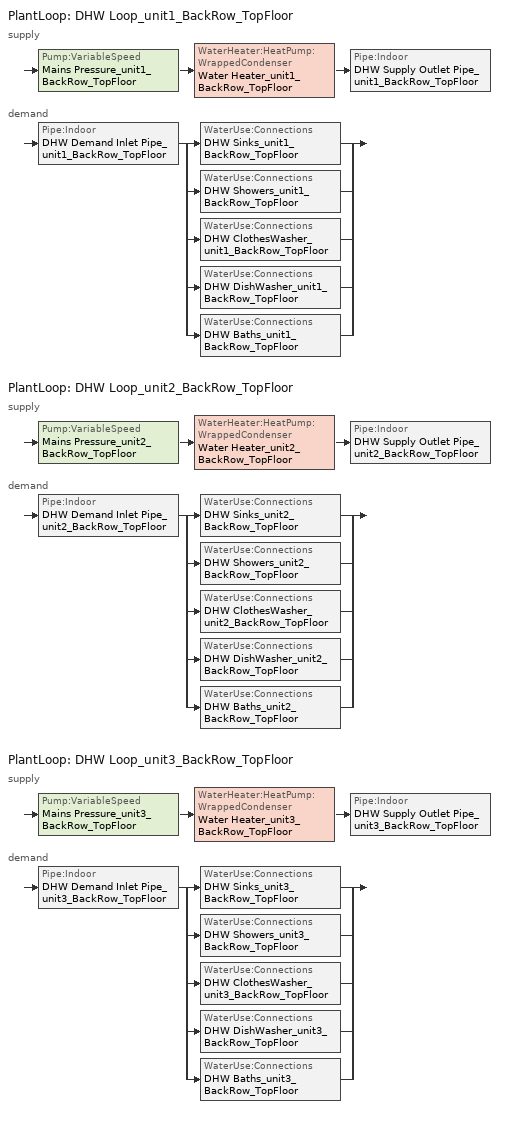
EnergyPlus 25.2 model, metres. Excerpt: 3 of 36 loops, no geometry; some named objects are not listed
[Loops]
PlantLoop 'DHW Loop_unit1_BackRow_TopFloor'
 supply: Pump:VariableSpeed 'Mains Pressure_unit1_BackRow_TopFloor' > WaterHeater:HeatPump:WrappedCondenser 'Water Heater_unit1_BackRow_TopFloor' > Pipe:Indoor 'DHW Supply Outlet Pipe_unit1_BackRow_TopFloor'
 demand: Pipe:Indoor 'DHW Demand Inlet Pipe_unit1_BackRow_TopFloor' > split
  | WaterUse:Connections 'DHW Sinks_unit1_BackRow_TopFloor'
  | WaterUse:Connections 'DHW Showers_unit1_BackRow_TopFloor'
  | WaterUse:Connections 'DHW ClothesWasher_unit1_BackRow_TopFloor'
  | WaterUse:Connections 'DHW DishWasher_unit1_BackRow_TopFloor'
  | WaterUse:Connections 'DHW Baths_unit1_BackRow_TopFloor'
PlantLoop 'DHW Loop_unit2_BackRow_TopFloor'
 supply: Pump:VariableSpeed 'Mains Pressure_unit2_BackRow_TopFloor' > WaterHeater:HeatPump:WrappedCondenser 'Water Heater_unit2_BackRow_TopFloor' > Pipe:Indoor 'DHW Supply Outlet Pipe_unit2_BackRow_TopFloor'
 demand: Pipe:Indoor 'DHW Demand Inlet Pipe_unit2_BackRow_TopFloor' > split
  | WaterUse:Connections 'DHW Sinks_unit2_BackRow_TopFloor'
  | WaterUse:Connections 'DHW Showers_unit2_BackRow_TopFloor'
  | WaterUse:Connections 'DHW ClothesWasher_unit2_BackRow_TopFloor'
  | WaterUse:Connections 'DHW DishWasher_unit2_BackRow_TopFloor'
  | WaterUse:Connections 'DHW Baths_unit2_BackRow_TopFloor'
PlantLoop 'DHW Loop_unit3_BackRow_TopFloor'
 supply: Pump:VariableSpeed 'Mains Pressure_unit3_BackRow_TopFloor' > WaterHeater:HeatPump:WrappedCondenser 'Water Heater_unit3_BackRow_TopFloor' > Pipe:Indoor 'DHW Supply Outlet Pipe_unit3_BackRow_TopFloor'
 demand: Pipe:Indoor 'DHW Demand Inlet Pipe_unit3_BackRow_TopFloor' > split
  | WaterUse:Connections 'DHW Sinks_unit3_BackRow_TopFloor'
  | WaterUse:Connections 'DHW Showers_unit3_BackRow_TopFloor'
  | WaterUse:Connections 'DHW ClothesWasher_unit3_BackRow_TopFloor'
  | WaterUse:Connections 'DHW DishWasher_unit3_BackRow_TopFloor'
  | WaterUse:Connections 'DHW Baths_unit3_BackRow_TopFloor'
[Material] Thermal Absorptance=0.9
Name | Roughness | Thickness {m} | Conductivity {W/m-K} | Density {kg/m3} | Specific Heat {J/kg-K} | Solar Absorptance | Visible Absorptance
CopperPipe | MediumRough | 0.01905 | 401 | 2243 | 837 | 0.65 | 0.65
Pipe Insulation | VeryRough | 0.0406504 | 0.0331717 | 91 | 836 | 0.5 | 0.5
[Construction]
Insulated Pipe: Pipe Insulation, CopperPipe
[Fan:OnOff] Availability Schedule=always_avail; Fan Total Efficiency=0.7; Pressure Rise {Pa}=100; Maximum Flow Rate {m3/s}=autosize; Motor Efficiency=0.9; Motor In Airstream Fraction=1
Heat Pump Water Heater Fan_unit1_BackRow_TopFloor; Heat Pump Water Heater Fan_unit2_BackRow_TopFloor; Heat Pump Water Heater Fan_unit3_BackRow_TopFloor
[Pump:VariableSpeed] Design Maximum Flow Rate {m3/s}=autosize; Design Pump Head {Pa}=1; Design Power Consumption {W}=0; Motor Efficiency=1; Fraction of Motor Inefficiencies to Fluid Stream=0; Coefficient 1 of the Part Load Performance Curve=0; Coefficient 2 of the Part Load Performance Curve=1; Coefficient 3 of the Part Load Performance Curve=0; Coefficient 4 of the Part Load Performance Curve=0; Design Minimum Flow Rate {m3/s}=0; Pump Control Type=Intermittent
Mains Pressure_unit1_BackRow_TopFloor; Mains Pressure_unit2_BackRow_TopFloor; Mains Pressure_unit3_BackRow_TopFloor
[WaterHeater:Sizing] Design Mode=ResidentialHUD-FHAMinimum; Number of Bedrooms=2; Number of Bathrooms=2
Water Heater_Tank_unit1_BackRow_TopFloor; Water Heater_Tank_unit2_BackRow_TopFloor; Water Heater_Tank_unit3_BackRow_TopFloor
[WaterHeater:Stratified] Tank Volume {m3}=0.189271; Tank Height {m}=1.594; Tank Shape=VerticalCylinder; Maximum Temperature Limit {C}=51; Heater Priority Control=MasterSlave; Heater 1 Setpoint Temperature Schedule=dhw_setpt_hpwh; Heater 1 Deadband Temperature Difference {deltaC}=2; Heater 1 Capacity {W}=4500; Heater 1 Height {m}=1.129; Heater 2 Setpoint Temperature Schedule=dhw_setpt_hpwh; Heater 2 Deadband Temperature Difference {deltaC}=2; Heater 2 Capacity {W}=0; Heater 2 Height {m}=0.266; Heater Fuel Type=electricity; Heater Thermal Efficiency=1; Off Cycle Parasitic Fuel Consumption Rate {W}=8.3; Off Cycle Parasitic Fuel Type=Electricity; Off Cycle Parasitic Heat Fraction to Tank=0; Off Cycle Parasitic Height {m}=1; On Cycle Parasitic Fuel Consumption Rate {W}=8.3; On Cycle Parasitic Fuel Type=Electricity; On Cycle Parasitic Heat Fraction to Tank=0; On Cycle Parasitic Height {m}=1; Ambient Temperature Indicator=Zone; Uniform Skin Loss Coefficient per Unit Area to Ambient Temperature {W/m2-K}=0.232136; Skin Loss Fraction to Zone=1; Off Cycle Flue Loss Fraction to Zone=1; Use Side Effectiveness=1; Use Side Inlet Height {m}=0; Use Side Outlet Height {m}=autocalculate; Source Side Effectiveness=1; Source Side Inlet Height {m}=0.7; Source Side Outlet Height {m}=0; Inlet Mode=Fixed; Use Side Design Flow Rate {m3/s}=autosize; Source Side Design Flow Rate {m3/s}=autosize; Indirect Water Heating Recovery Time {hr}=1.5; Number of Nodes=1
Name | Ambient Temperature Zone
Water Heater_Tank_unit1_BackRow_TopFloor | living_unit1_BackRow_TopFloor
Water Heater_Tank_unit2_BackRow_TopFloor | living_unit2_BackRow_TopFloor
Water Heater_Tank_unit3_BackRow_TopFloor | living_unit3_BackRow_TopFloor
[WaterHeater:HeatPump:WrappedCondenser] Availability Schedule=always_avail; Compressor Setpoint Temperature Schedule=Compressor Setpoint; Dead Band Temperature Difference {deltaC}=5; Condenser Bottom Location {m}=0.0664167; Condenser Top Location {m}=0.863417; Evaporator Air Flow Rate {m3/s}=autocalculate; Inlet Air Configuration=ZoneAirOnly; Minimum Inlet Air Temperature for Compressor Operation {C}=10; Maximum Inlet Air Temperature for Compressor Operation {C}=48.89; Compressor Location=Zone; Fan Placement=DrawThrough; On Cycle Parasitic Electric Load {W}=0; Off Cycle Parasitic Electric Load {W}=0; Tank Element Control Logic=MutuallyExclusive; Control Sensor 1 Height In Stratified Tank {m}=1.262; Control Sensor 1 Weight=0.75; Control Sensor 2 Height In Stratified Tank {m}=0.464
Name | Inlet Air Zone | Tank | DX Coil | Fan
Water Heater_unit1_BackRow_TopFloor | living_unit1_BackRow_TopFloor | Water Heater_Tank_unit1_BackRow_TopFloor | Heat Pump Water Heater Evaporator_unit1_BackRow_TopFloor | Heat Pump Water Heater Fan_unit1_BackRow_TopFloor
Water Heater_unit2_BackRow_TopFloor | living_unit2_BackRow_TopFloor | Water Heater_Tank_unit2_BackRow_TopFloor | Heat Pump Water Heater Evaporator_unit2_BackRow_TopFloor | Heat Pump Water Heater Fan_unit2_BackRow_TopFloor
Water Heater_unit3_BackRow_TopFloor | living_unit3_BackRow_TopFloor | Water Heater_Tank_unit3_BackRow_TopFloor | Heat Pump Water Heater Evaporator_unit3_BackRow_TopFloor | Heat Pump Water Heater Fan_unit3_BackRow_TopFloor
[Coil:WaterHeating:AirToWaterHeatPump:Wrapped] Rated Heating Capacity {W}=1500; Rated COP {W/W}=4.05; Rated Sensible Heat Ratio=0.981; Rated Evaporator Inlet Air Dry-Bulb Temperature {C}=19.7; Rated Evaporator Inlet Air Wet-Bulb Temperature {C}=13.5; Rated Condenser Water Temperature {C}=48.89; Rated Evaporator Air Flow Rate {m3/s}=0.189; Evaporator Fan Power Included in Rated COP=yes; Maximum Ambient Temperature for Crankcase Heater Operation {C}=10; Evaporator Air Temperature Type for Curve Objects=WetBulbTemperature; Heating Capacity Function of Temperature Curve=HPWH-Htg-Cap-fT; Heating COP Function of Temperature Curve=HPWH-Htg-COP-fT; Part Load Fraction Correlation Curve=HPWH-COP-fPLR
Heat Pump Water Heater Evaporator_unit1_BackRow_TopFloor; Heat Pump Water Heater Evaporator_unit2_BackRow_TopFloor; Heat Pump Water Heater Evaporator_unit3_BackRow_TopFloor
[PlantEquipmentList]
DHW Plant Equipment_unit1_BackRow_TopFloor: Water Heater_unit1_BackRow_TopFloor
DHW Plant Equipment_unit2_BackRow_TopFloor: Water Heater_unit2_BackRow_TopFloor
DHW Plant Equipment_unit3_BackRow_TopFloor: Water Heater_unit3_BackRow_TopFloor
[Sizing:Plant] Loop Type=Heating; Design Loop Exit Temperature {C}=48.8889; Loop Design Temperature Difference {deltaC}=5.55556
DHW Loop_unit1_BackRow_TopFloor; DHW Loop_unit2_BackRow_TopFloor; DHW Loop_unit3_BackRow_TopFloor
[PlantLoop] Fluid Type=Water; Maximum Loop Temperature {C}=100; Minimum Loop Temperature {C}=0; Maximum Loop Flow Rate {m3/s}=autosize; Minimum Loop Flow Rate {m3/s}=0; Plant Loop Volume {m3}=autocalculate; Load Distribution Scheme=Optimal
Name | Plant Equipment Operation Scheme
DHW Loop_unit1_BackRow_TopFloor | DHW Loop Operation_unit1_BackRow_TopFloor
DHW Loop_unit2_BackRow_TopFloor | DHW Loop Operation_unit2_BackRow_TopFloor
DHW Loop_unit3_BackRow_TopFloor | DHW Loop Operation_unit3_BackRow_TopFloor
[Pipe:Indoor] Construction=Insulated Pipe; Environment Type=ZONE; Pipe Inside Diameter {m}=0.02; Pipe Length {m}=2
Name | Ambient Temperature Zone
DHW Demand Inlet Pipe_unit1_BackRow_TopFloor; DHW Supply Outlet Pipe_unit1_BackRow_TopFloor | living_unit1_BackRow_TopFloor
DHW Demand Inlet Pipe_unit2_BackRow_TopFloor; DHW Supply Outlet Pipe_unit2_BackRow_TopFloor | living_unit2_BackRow_TopFloor
DHW Demand Inlet Pipe_unit3_BackRow_TopFloor; DHW Supply Outlet Pipe_unit3_BackRow_TopFloor | living_unit3_BackRow_TopFloor
[PlantEquipmentOperation:HeatingLoad] Load Range 1 Lower Limit {W}=0; Load Range 1 Upper Limit {W}=1000000000000000
Name | Range 1 Equipment List
DHW Control Scheme_unit1_BackRow_TopFloor | DHW Plant Equipment_unit1_BackRow_TopFloor
DHW Control Scheme_unit2_BackRow_TopFloor | DHW Plant Equipment_unit2_BackRow_TopFloor
DHW Control Scheme_unit3_BackRow_TopFloor | DHW Plant Equipment_unit3_BackRow_TopFloor
[PlantEquipmentOperationSchemes] Control Scheme 1 Schedule=always_avail
Name | Control Scheme 1
DHW Loop Operation_unit1_BackRow_TopFloor | DHW Control Scheme_unit1_BackRow_TopFloor
DHW Loop Operation_unit2_BackRow_TopFloor | DHW Control Scheme_unit2_BackRow_TopFloor
DHW Loop Operation_unit3_BackRow_TopFloor | DHW Control Scheme_unit3_BackRow_TopFloor
[SetpointManager:Scheduled] Control Variable=Temperature; Schedule=DHWSupplySetpoint
Name | Setpoint Node or NodeList
DHW Loop Setpoint Manager_unit1_BackRow_TopFloor | DHW Supply Outlet Node_unit1_BackRow_TopFloor
DHW Loop Setpoint Manager_unit2_BackRow_TopFloor | DHW Supply Outlet Node_unit2_BackRow_TopFloor
DHW Loop Setpoint Manager_unit3_BackRow_TopFloor | DHW Supply Outlet Node_unit3_BackRow_TopFloor
[WaterUse:Equipment]
Name | Peak Flow Rate {m3/s} | Flow Rate Fraction Schedule | Target Temperature Schedule
Clothes Washer_unit1_BackRow_TopFloor; Clothes Washer_unit2_BackRow_TopFloor; Clothes Washer_unit3_BackRow_TopFloor | 1.08128e-06 | ClothesWasher_flow_sch | CWWaterTempSchedule
Dishwasher_unit1_BackRow_TopFloor; Dishwasher_unit2_BackRow_TopFloor; Dishwasher_unit3_BackRow_TopFloor | 4.24457e-07 | Dishwasher_flow_sch | DWWaterTempSchedule
Sinks_unit1_BackRow_TopFloor; Sinks_unit2_BackRow_TopFloor; Sinks_unit3_BackRow_TopFloor | 7.1934e-05 | BA_sink_sch | SSBWaterTempSchedule
Showers_unit1_BackRow_TopFloor; Showers_unit2_BackRow_TopFloor; Showers_unit3_BackRow_TopFloor | 0.000141975 | BA_shower_sch | SSBWaterTempSchedule
Baths_unit1_BackRow_TopFloor; Baths_unit2_BackRow_TopFloor; Baths_unit3_BackRow_TopFloor | 0.00027764 | BA_bath_sch | SSBWaterTempSchedule
[WaterUse:Connections] Drain Water Heat Exchanger Type=None
Name | Water Use Equipment 1
DHW Sinks_unit1_BackRow_TopFloor | Sinks_unit1_BackRow_TopFloor
DHW Showers_unit1_BackRow_TopFloor | Showers_unit1_BackRow_TopFloor
DHW ClothesWasher_unit1_BackRow_TopFloor | Clothes Washer_unit1_BackRow_TopFloor
DHW DishWasher_unit1_BackRow_TopFloor | Dishwasher_unit1_BackRow_TopFloor
DHW Baths_unit1_BackRow_TopFloor | Baths_unit1_BackRow_TopFloor
DHW Sinks_unit2_BackRow_TopFloor | Sinks_unit2_BackRow_TopFloor
DHW Showers_unit2_BackRow_TopFloor | Showers_unit2_BackRow_TopFloor
DHW ClothesWasher_unit2_BackRow_TopFloor | Clothes Washer_unit2_BackRow_TopFloor
DHW DishWasher_unit2_BackRow_TopFloor | Dishwasher_unit2_BackRow_TopFloor
DHW Baths_unit2_BackRow_TopFloor | Baths_unit2_BackRow_TopFloor
DHW Sinks_unit3_BackRow_TopFloor | Sinks_unit3_BackRow_TopFloor
DHW Showers_unit3_BackRow_TopFloor | Showers_unit3_BackRow_TopFloor
DHW ClothesWasher_unit3_BackRow_TopFloor | Clothes Washer_unit3_BackRow_TopFloor
DHW DishWasher_unit3_BackRow_TopFloor | Dishwasher_unit3_BackRow_TopFloor
DHW Baths_unit3_BackRow_TopFloor | Baths_unit3_BackRow_TopFloor
[Schedule:Compact]
BA_shower_sch: Through: 12/31, For: AllDays, Until: 1:00, 0.00083182, Until: 2:00, 0.0003781, Until: 3:00, 0.00022686, Until: 4:00, 0.0003781, Until: 5:00, 0.00105868, Until: 6:00, 0.00393224, Until: 7:00, 0.00892316, Until: 8:00, 0.00884754, Until: 9:00, 0.0071839, Until: 10:00, 0.00559588, Until: 11:00, 0.0045372, Until: 12:00, 0.00355414, Until: 13:00, 0.00257108, Until: 14:00, 0.00219298, Until: 15:00, 0.00196612, Until: 16:00, 0.0018905, Until: 17:00, 0.0022686, Until: 18:00, 0.00294918, Until: 19:00, 0.00317604, Until: 20:00, 0.00317604, Until: 21:00, 0.00317604, Until: 22:00, 0.00310042, Until: 23:00, 0.00219298, Until: 24:00, 0.00158802
BA_bath_sch: Through: 12/31, For: AllDays, Until: 1:00, 7.77273e-05, Until: 2:00, 3.88636e-05, Until: 3:00, 3.88636e-05, Until: 4:00, 3.88636e-05, Until: 5:00, 7.77273e-05, Until: 6:00, 0.000184602, Until: 7:00, 0.000446932, Until: 8:00, 0.000563523, Until: 9:00, 0.00064125, Until: 10:00, 0.000563523, Until: 11:00, 0.000446932, Until: 12:00, 0.000340057, Until: 13:00, 0.000301193, Until: 14:00, 0.000223466, Until: 15:00, 0.000223466, Until: 16:00, 0.000223466, Until: 17:00, 0.00037892, Until: 18:00, 0.000446932, Until: 19:00, 0.000748125, Until: 20:00, 0.000971591, Until: 21:00, 0.000971591, Until: 22:00, 0.000748125, Until: 23:00, 0.00064125, Until: 24:00, 0.00037892
BA_sink_sch: Through: 12/31, For: AllDays, Until: 1:00, 0.001848, Until: 2:00, 0.000924, Until: 3:00, 0.00066, Until: 4:00, 0.00066, Until: 5:00, 0.000924, Until: 6:00, 0.002376, Until: 7:00, 0.005544, Until: 8:00, 0.008184, Until: 9:00, 0.008712, Until: 10:00, 0.008184, Until: 11:00, 0.007128, Until: 12:00, 0.0066, Until: 13:00, 0.006468, Until: 14:00, 0.00594, Until: 15:00, 0.005676, Until: 16:00, 0.005412, Until: 17:00, 0.006336, Until: 18:00, 0.00858, Until: 19:00, 0.0099, Until: 20:00, 0.009108, Until: 21:00, 0.007524, Until: 22:00, 0.006336, Until: 23:00, 0.00528, Until: 24:00, 0.003564
dhw_setpt_hpwh: Through: 12/31, For: AllDays, Until 24:00, 44
always_avail: Through: 12/31, For: AllDays, Until: 24:00, 1
[Schedule:Day:Hourly]
DishwasherWeekday_flow_sch: 0.0662602, 0.0294394, 0.022058, 0.0147197, 0.0147197, 0.0441591, 0.0883613, 0.132564, 0.250451, 0.27989, 0.243069, 0.206248, 0.176766, 0.198867, 0.162046, 0.154665, 0.162046, 0.213587, 0.375676, 0.4788, 0.390396, 0.287271, 0.191485, 0.132564
DishwasherWeekend_flow_sch: 0.0709931, 0.0315422, 0.0236335, 0.0157711, 0.0157711, 0.0473133, 0.0946728, 0.142032, 0.26834, 0.299882, 0.260431, 0.22098, 0.189392, 0.213072, 0.173621, 0.165712, 0.173621, 0.228843, 0.40251, 0.513, 0.418281, 0.307791, 0.205163, 0.142032
DishwasherVacation_flow_sch; ClothesWasherVacation_flow_sch: 0, 0, 0, 0, 0, 0, 0, 0, 0, 0, 0, 0, 0, 0, 0, 0, 0, 0, 0, 0, 0, 0, 0, 0
ClothesWasherWeekday_flow_sch: 0.0455509, 0.036431, 0.0181911, 0.0181911, 0.036431, 0.0546708, 0.109342, 0.236972, 0.355482, 0.419322, 0.410202, 0.364602, 0.328122, 0.291691, 0.255212, 0.236972, 0.246092, 0.236972, 0.236972, 0.236972, 0.236972, 0.227852, 0.154941, 0.0820306
ClothesWasherWeekend_flow_sch: 0.0557271, 0.0445698, 0.0222551, 0.0222551, 0.0445698, 0.0668845, 0.133769, 0.289912, 0.434898, 0.513, 0.501843, 0.446056, 0.401426, 0.356857, 0.312227, 0.289912, 0.30107, 0.289912, 0.289912, 0.289912, 0.289912, 0.278755, 0.189556, 0.100357
[Schedule:Week:Compact]
DishwasherWeek_flow_sch: For: Weekdays, DishwasherWeekday_flow_sch, For: CustomDay1, DishwasherVacation_flow_sch, For: AllOtherDays, DishwasherWeekend_flow_sch
ClothesWasherWeek_flow_sch: For: Weekdays, ClothesWasherWeekday_flow_sch, For: CustomDay1, ClothesWasherVacation_flow_sch, For: AllOtherDays, ClothesWasherWeekend_flow_sch
[Schedule:Year]
Dishwasher_flow_sch: DishwasherWeek_flow_sch, 1, 1, 12, 31
ClothesWasher_flow_sch: ClothesWasherWeek_flow_sch, 1, 1, 12, 31
[Schedule:Constant]
DWWaterTempSchedule; CWWaterTempSchedule; DHWSupplySetpoint: Temperature, 48.8889
SSBWaterTempSchedule: Temperature, 40.5556
Compressor Setpoint: Temperature, 50
[Curve:Biquadratic] Minimum Value of x=0; Maximum Value of x=100; Minimum Value of y=0; Maximum Value of y=100
Name | Coefficient1 Constant | Coefficient2 x | Coefficient3 x**2 | Coefficient4 y | Coefficient5 y**2 | Coefficient6 x*y | Minimum Curve Output
HPWH-Htg-Cap-fT | 0.563 | 0.0437 | 0.000039 | 0.0055 | -.000148 | -.000145 | 0
HPWH-Htg-COP-fT | 1.1332 | 0.063 | -9.79e-05 | -.00972 | -2.14e-05 | -.000686
[Curve:Quadratic]
HPWH-COP-fPLR: Coefficient1 Constant=1; Coefficient2 x=0; Coefficient3 x**2=0; Minimum Value of x=0; Maximum Value of x=1
